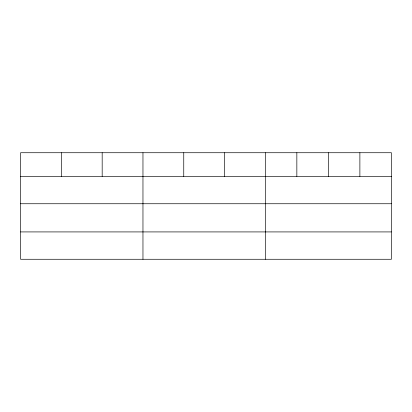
<?xml version="1.0" encoding="UTF-8"?>
<svg xmlns="http://www.w3.org/2000/svg" width="412" height="412" viewBox="0 0 412 412"><rect width="100%" height="100%" fill="white"/><g stroke="black" fill="none" stroke-linecap="round" stroke-linejoin="round"><path stroke-width="0.62" d="M391.4 203.744L391.4 152.728L20.6 152.728L20.6 259.272L391.4 259.272L391.4 203.744L20.6 203.744M20.6 176.393L391.4 176.393M20.6 231.92L391.4 231.92M359.882 152.728L359.882 176.393M328.364 152.728L328.364 176.393M296.846 152.728L296.846 176.393M265.328 152.728L265.328 259.272M224.54 152.728L224.54 176.393M183.752 152.728L183.752 176.393M142.964 152.728L142.964 259.272M102.176 152.728L102.176 176.393M61.388 152.728L61.388 176.393"/></g></svg>
